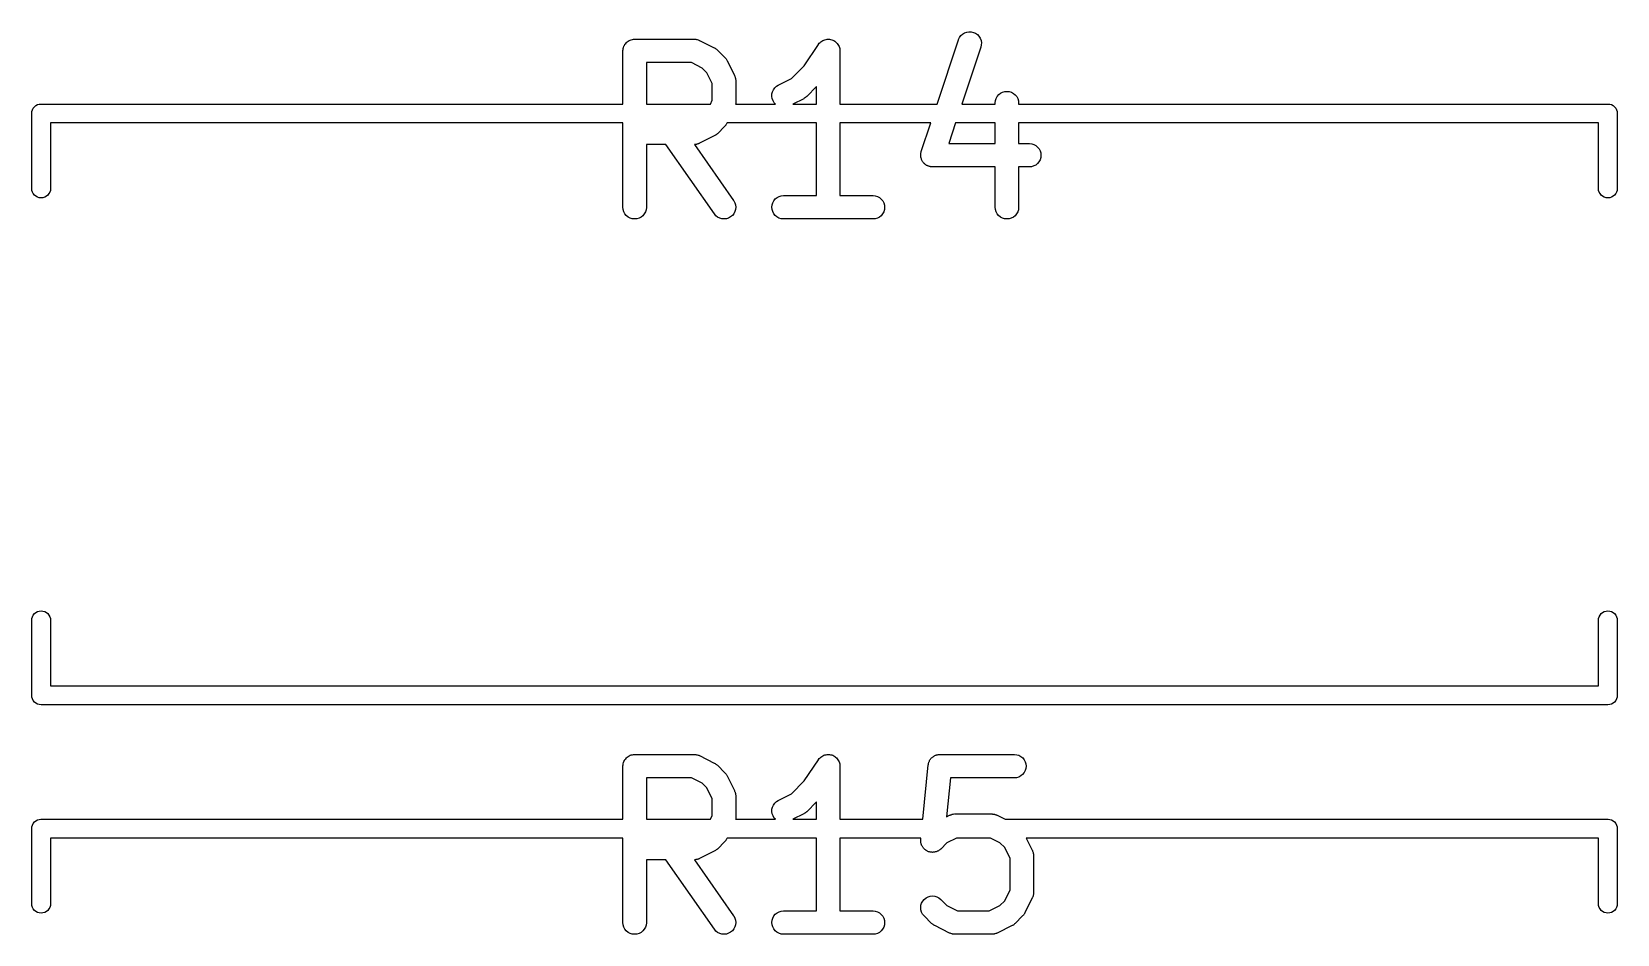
# Model space of a CAD drawing. Extents: x 61 to 193, y -174 to -70.
# Drawn here: x 77.48 to 87.62, y -132.93 to -127.16 of the extents above; entities that cross this region are included whole.
import ezdxf

# ---------------------------------------------------------------- set-up
doc = ezdxf.new("R2010")
doc.units = 0
doc.header["$MEASUREMENT"] = 0
doc.layers.add('BLACK', color=7, linetype='CONTINUOUS')

msp = doc.modelspace()

# ---------------------------------------------------------------- linework, layer by layer
at = {"layer": 'BLACK', "linetype": 'CONTINUOUS'}
for p, q in [((83.4457, -127.165), (83.4595, -127.16)), ((83.4595, -127.16), (83.4739, -127.158)), ((83.4739, -127.158), (83.4885, -127.158)), ((83.4885, -127.158), (83.5028, -127.162)), ((83.5028, -127.162), (83.5161, -127.168)), ((81.2624, -127.265), (81.2645, -127.258)), ((81.2645, -127.258), (81.2666, -127.251)), ((81.2666, -127.251), (81.2667, -127.251)), ((81.2667, -127.251), (81.2668, -127.251)), ((81.2668, -127.251), (81.2702, -127.245)), ((81.2702, -127.245), (81.2735, -127.238)), ((81.2735, -127.238), (81.2737, -127.238)), ((81.2737, -127.238), (81.2738, -127.238)), ((81.2738, -127.238), (81.2784, -127.233)), ((81.2784, -127.233), (81.2829, -127.227)), ((81.2829, -127.227), (81.2831, -127.227)), ((81.2831, -127.227), (81.2832, -127.227)), ((81.2832, -127.227), (81.2887, -127.222)), ((81.2887, -127.222), (81.2942, -127.218)), ((81.2942, -127.218), (81.2944, -127.218)), ((81.2944, -127.218), (81.2946, -127.218)), ((81.2946, -127.218), (81.3009, -127.214)), ((81.3009, -127.214), (81.3071, -127.211)), ((81.3071, -127.211), (81.3074, -127.211)), ((81.3074, -127.211), (81.3076, -127.211)), ((81.3076, -127.211), (81.3144, -127.209)), ((81.3144, -127.209), (81.3211, -127.207)), ((81.3211, -127.207), (81.3214, -127.207)), ((81.3214, -127.207), (81.3217, -127.207)), ((81.3217, -127.207), (81.3287, -127.206)), ((81.3287, -127.206), (81.3357, -127.205)), ((81.3357, -127.205), (81.7167, -127.205)), ((81.7167, -127.205), (81.7177, -127.205)), ((81.7177, -127.205), (81.7199, -127.206)), ((81.7199, -127.206), (81.7221, -127.206)), ((81.7221, -127.206), (81.7272, -127.206)), ((81.7272, -127.206), (81.7323, -127.207)), ((81.7323, -127.207), (81.7344, -127.208)), ((81.7344, -127.208), (81.7365, -127.208)), ((81.7365, -127.208), (81.7413, -127.21)), ((81.7413, -127.21), (81.7462, -127.211)), ((81.7462, -127.211), (81.7481, -127.213)), ((81.7481, -127.213), (81.7502, -127.213)), ((81.7502, -127.213), (81.8454, -127.261)), ((81.8454, -127.261), (81.8464, -127.261)), ((81.8464, -127.261), (81.8499, -127.264)), ((81.8499, -127.264), (81.8536, -127.266)), ((82.4203, -127.375), (82.5114, -127.239)), ((82.5114, -127.239), (82.5119, -127.238)), ((82.5119, -127.238), (82.5119, -127.238)), ((82.5119, -127.238), (82.5119, -127.238)), ((82.5119, -127.238), (82.512, -127.238)), ((82.512, -127.238), (82.5167, -127.232)), ((82.5167, -127.232), (82.5213, -127.227)), ((82.5213, -127.227), (82.5214, -127.227)), ((82.5214, -127.227), (82.5273, -127.222)), ((82.5214, -127.227), (82.5214, -127.227)), ((82.5273, -127.222), (82.5327, -127.218)), ((82.5327, -127.218), (82.5328, -127.218)), ((82.5328, -127.218), (82.5397, -127.214)), ((82.5328, -127.218), (82.5328, -127.218)), ((82.5397, -127.214), (82.5457, -127.211)), ((82.5457, -127.211), (82.5458, -127.211)), ((82.5458, -127.211), (82.5531, -127.209)), ((82.5458, -127.211), (82.5458, -127.211)), ((82.5531, -127.209), (82.5598, -127.207)), ((82.5598, -127.207), (82.5598, -127.207)), ((82.5598, -127.207), (82.5599, -127.207)), ((82.5599, -127.207), (82.5671, -127.206)), ((82.5671, -127.206), (82.5743, -127.205)), ((82.5743, -127.205), (82.5744, -127.205)), ((82.5744, -127.205), (82.5745, -127.205)), ((82.5745, -127.205), (82.5819, -127.206)), ((82.5819, -127.206), (82.5889, -127.207)), ((82.5889, -127.207), (82.5889, -127.207)), ((82.5889, -127.207), (82.589, -127.207)), ((82.589, -127.207), (82.5964, -127.209)), ((82.5964, -127.209), (82.6029, -127.211)), ((82.6029, -127.211), (82.6029, -127.211)), ((82.6029, -127.211), (82.603, -127.211)), ((82.603, -127.211), (82.6095, -127.215)), ((82.6095, -127.215), (82.6157, -127.218)), ((82.6157, -127.218), (82.6158, -127.218)), ((82.6158, -127.218), (82.6158, -127.218)), ((82.6158, -127.218), (82.6214, -127.223)), ((82.6214, -127.223), (82.627, -127.228)), ((82.627, -127.228), (82.6271, -127.228)), ((82.6271, -127.228), (82.6271, -127.228)), ((82.6271, -127.228), (82.632, -127.234)), ((82.632, -127.234), (82.6363, -127.239)), ((82.6363, -127.239), (82.6363, -127.239)), ((82.6363, -127.239), (82.6363, -127.239)), ((82.6363, -127.239), (82.64, -127.246)), ((82.64, -127.246), (82.6431, -127.252)), ((82.6431, -127.252), (82.6432, -127.252)), ((82.6432, -127.252), (82.6432, -127.252)), ((82.6432, -127.252), (82.6454, -127.259)), ((82.6454, -127.259), (82.6474, -127.266)), ((83.2704, -127.62), (83.4074, -127.209)), ((83.4074, -127.209), (83.4078, -127.208)), ((83.4078, -127.208), (83.4139, -127.195)), ((83.4139, -127.195), (83.4225, -127.183)), ((83.4225, -127.183), (83.4333, -127.173)), ((83.5497, -127.256), (83.4285, -127.62)), ((83.4333, -127.173), (83.4457, -127.165)), ((83.5161, -127.168), (83.528, -127.176)), ((83.528, -127.176), (83.538, -127.187)), ((83.538, -127.187), (83.5458, -127.199)), ((83.5458, -127.199), (83.551, -127.213)), ((83.553, -127.242), (83.5497, -127.256)), ((83.551, -127.213), (83.5534, -127.228)), ((83.5534, -127.228), (83.553, -127.242)), ((81.2607, -127.279), (81.2615, -127.272)), ((81.2607, -127.28), (81.2607, -127.279)), ((81.2607, -127.62), (81.2607, -127.28)), ((81.2607, -127.28), (81.2607, -127.28)), ((81.2607, -127.28), (81.2607, -127.28)), ((81.2607, -127.28), (81.2607, -127.28)), ((81.2615, -127.272), (81.2622, -127.265)), ((81.2622, -127.265), (81.2623, -127.265)), ((81.2623, -127.265), (81.2624, -127.265)), ((81.4107, -127.355), (81.4107, -127.62)), ((81.699, -127.355), (81.4107, -127.355)), ((81.7675, -127.39), (81.699, -127.355)), ((81.8536, -127.266), (81.856, -127.268)), ((81.856, -127.268), (81.8587, -127.269)), ((81.8587, -127.269), (81.8617, -127.272)), ((81.8617, -127.272), (81.8649, -127.275)), ((81.8649, -127.275), (81.9126, -127.323)), ((81.9126, -127.323), (81.9133, -127.323)), ((81.9133, -127.323), (81.9159, -127.327)), ((81.9159, -127.327), (81.9188, -127.33)), ((81.9188, -127.33), (81.9205, -127.332)), ((81.9205, -127.332), (81.9224, -127.335)), ((81.9224, -127.335), (81.9244, -127.339)), ((81.9244, -127.339), (81.9266, -127.342)), ((81.9266, -127.342), (81.9742, -127.437)), ((82.6474, -127.266), (82.6474, -127.266)), ((82.6474, -127.266), (82.6474, -127.266)), ((82.6474, -127.266), (82.6481, -127.273)), ((82.6481, -127.273), (82.6488, -127.28)), ((82.6488, -127.28), (82.6488, -127.62)), ((81.7979, -127.42), (81.7675, -127.39)), ((81.8321, -127.489), (81.7979, -127.42)), ((81.9742, -127.437), (81.9747, -127.438)), ((81.9747, -127.438), (81.9754, -127.44)), ((81.9754, -127.44), (81.9765, -127.442)), ((81.9765, -127.442), (81.978, -127.447)), ((81.978, -127.447), (81.9797, -127.452)), ((81.9797, -127.452), (81.9801, -127.454)), ((81.9801, -127.454), (81.9807, -127.456)), ((81.9807, -127.456), (81.9812, -127.461)), ((81.9812, -127.461), (81.982, -127.466)), ((81.982, -127.466), (81.9819, -127.469)), ((82.2546, -127.499), (82.3389, -127.457)), ((82.3389, -127.457), (82.4203, -127.375)), ((81.8321, -127.596), (81.8321, -127.489)), ((81.9819, -127.469), (81.9821, -127.471)), ((81.9821, -127.471), (81.9821, -127.614)), ((82.2133, -127.571), (82.2137, -127.556)), ((82.2137, -127.556), (82.217, -127.542)), ((82.217, -127.542), (82.223, -127.529)), ((82.223, -127.529), (82.2315, -127.517)), ((82.2315, -127.517), (82.2422, -127.507)), ((82.2422, -127.507), (82.2546, -127.499)), ((82.4988, -127.509), (82.4364, -127.572)), ((82.4988, -127.62), (82.4988, -127.509)), ((83.6548, -127.571), (83.6642, -127.56)), ((83.6642, -127.56), (83.6756, -127.551)), ((83.6756, -127.551), (83.6886, -127.544)), ((83.6886, -127.544), (83.7026, -127.54)), ((83.7026, -127.54), (83.7172, -127.539)), ((83.7172, -127.539), (83.7317, -127.54)), ((83.7317, -127.54), (83.7457, -127.545)), ((83.7457, -127.545), (83.7586, -127.552)), ((83.7586, -127.552), (83.7699, -127.561)), ((83.7699, -127.561), (83.7791, -127.572)), ((77.4797, -127.68), (77.4809, -127.668)), ((77.4809, -127.668), (77.4843, -127.657)), ((77.4843, -127.657), (77.4899, -127.647)), ((77.4899, -127.647), (77.4974, -127.637)), ((77.4974, -127.637), (77.5065, -127.63)), ((77.5065, -127.63), (77.5169, -127.624)), ((77.5169, -127.624), (77.5282, -127.621)), ((77.5282, -127.621), (77.5371, -127.62)), ((77.5371, -127.62), (77.54, -127.62)), ((77.54, -127.62), (77.5429, -127.62)), ((77.5429, -127.62), (81.2607, -127.62)), ((81.4107, -127.62), (81.8201, -127.62)), ((81.8201, -127.62), (81.8321, -127.596)), ((81.9819, -127.619), (81.9818, -127.62)), ((81.9818, -127.62), (82.2363, -127.62)), ((81.9821, -127.615), (81.9819, -127.617)), ((81.9819, -127.617), (81.9819, -127.619)), ((81.9821, -127.614), (81.9821, -127.615)), ((82.2156, -127.585), (82.2133, -127.571)), ((82.2208, -127.599), (82.2156, -127.585)), ((82.2285, -127.612), (82.2208, -127.599)), ((82.2363, -127.62), (82.2285, -127.612)), ((82.4169, -127.586), (82.348, -127.62)), ((82.348, -127.62), (82.4988, -127.62)), ((82.4204, -127.583), (82.4169, -127.586)), ((82.4242, -127.581), (82.4204, -127.583)), ((82.4266, -127.579), (82.4242, -127.581)), ((82.4293, -127.578), (82.4266, -127.579)), ((82.4323, -127.575), (82.4293, -127.578)), ((82.4356, -127.572), (82.4323, -127.575)), ((82.4364, -127.572), (82.4356, -127.572)), ((82.6488, -127.62), (83.2704, -127.62)), ((83.4285, -127.62), (83.6417, -127.62)), ((83.6417, -127.613), (83.6433, -127.598)), ((83.6417, -127.614), (83.6417, -127.613)), ((83.6417, -127.62), (83.6417, -127.614)), ((83.6433, -127.598), (83.6477, -127.584)), ((83.6477, -127.584), (83.6548, -127.571)), ((83.7791, -127.572), (83.786, -127.585)), ((83.786, -127.585), (83.7902, -127.599)), ((83.7902, -127.599), (83.7917, -127.614)), ((83.7917, -127.614), (83.7917, -127.62)), ((83.7917, -127.62), (87.5571, -127.62)), ((87.5571, -127.62), (87.56, -127.62)), ((87.56, -127.62), (87.5629, -127.62)), ((87.5629, -127.62), (87.5718, -127.621)), ((87.5718, -127.621), (87.5831, -127.624)), ((87.5831, -127.624), (87.5935, -127.63)), ((87.5935, -127.63), (87.6026, -127.637)), ((87.6026, -127.637), (87.6101, -127.647)), ((87.6101, -127.647), (87.6157, -127.657)), ((87.6157, -127.657), (87.6191, -127.668)), ((87.6191, -127.668), (87.6203, -127.68)), ((77.48, -127.683), (77.4797, -127.68)), ((77.48, -128.163), (77.48, -127.683)), ((81.2607, -127.74), (77.6, -127.74)), ((77.6, -127.74), (77.6, -128.163)), ((81.2607, -128.28), (81.2607, -127.74)), ((81.9126, -127.762), (81.8649, -127.81)), ((81.9152, -127.759), (81.9126, -127.762)), ((81.9182, -127.756), (81.9152, -127.759)), ((81.9199, -127.753), (81.9182, -127.756)), ((81.9218, -127.751), (81.9199, -127.753)), ((81.9238, -127.747), (81.9218, -127.751)), ((81.9261, -127.743), (81.9238, -127.747)), ((81.9266, -127.742), (81.9261, -127.743)), ((81.9279, -127.74), (81.9266, -127.742)), ((82.4988, -127.74), (81.9279, -127.74)), ((82.4988, -128.205), (82.4988, -127.74)), ((83.2304, -127.74), (82.6488, -127.74)), ((82.6488, -127.74), (82.6488, -128.205)), ((83.1693, -127.923), (83.2304, -127.74)), ((83.3885, -127.74), (83.3445, -127.872)), ((83.6417, -127.74), (83.3885, -127.74)), ((83.6417, -127.872), (83.6417, -127.74)), ((87.5, -127.74), (83.7917, -127.74)), ((83.7917, -127.74), (83.7917, -127.872)), ((87.5, -128.163), (87.5, -127.74)), ((87.6203, -127.68), (87.62, -127.683)), ((87.62, -127.683), (87.62, -128.163)), ((81.7472, -127.872), (81.7452, -127.874)), ((81.7493, -127.872), (81.7472, -127.872)), ((81.7502, -127.871), (81.7493, -127.872)), ((81.8454, -127.824), (81.7502, -127.871)), ((81.849, -127.821), (81.8454, -127.824)), ((81.8528, -127.819), (81.849, -127.821)), ((81.8552, -127.818), (81.8528, -127.819)), ((81.8578, -127.816), (81.8552, -127.818)), ((81.8609, -127.813), (81.8578, -127.816)), ((81.8642, -127.81), (81.8609, -127.813)), ((81.8649, -127.81), (81.8642, -127.81)), ((83.3445, -127.872), (83.6417, -127.872)), ((83.7917, -127.872), (83.8595, -127.872)), ((83.8595, -127.872), (83.8606, -127.872)), ((83.8606, -127.872), (83.8751, -127.874)), ((81.5348, -127.879), (81.4107, -127.879)), ((81.4107, -127.879), (81.4107, -128.28)), ((81.8457, -128.323), (81.5348, -127.879)), ((81.7189, -127.879), (81.7178, -127.879)), ((81.7178, -127.879), (81.9686, -128.237)), ((81.7211, -127.879), (81.7189, -127.879)), ((81.7261, -127.878), (81.7211, -127.879)), ((81.7312, -127.878), (81.7261, -127.878)), ((81.7334, -127.877), (81.7312, -127.878)), ((81.7355, -127.877), (81.7334, -127.877)), ((81.7403, -127.875), (81.7355, -127.877)), ((81.7452, -127.874), (81.7403, -127.875)), ((83.1655, -127.947), (83.1659, -127.942)), ((83.1657, -127.949), (83.1655, -127.947)), ((83.1657, -127.952), (83.1657, -127.949)), ((83.1664, -127.957), (83.1657, -127.952)), ((83.1659, -127.942), (83.1661, -127.938)), ((83.1661, -127.938), (83.1667, -127.935)), ((83.1668, -127.961), (83.1664, -127.957)), ((83.1667, -127.935), (83.167, -127.932)), ((83.1676, -127.964), (83.1668, -127.961)), ((83.167, -127.932), (83.1683, -127.928)), ((83.1681, -127.967), (83.1676, -127.964)), ((83.1697, -127.971), (83.1681, -127.967)), ((83.1683, -127.928), (83.1693, -127.923)), ((83.1709, -127.975), (83.1697, -127.971)), ((83.8751, -127.874), (83.8891, -127.878)), ((83.8891, -127.878), (83.9019, -127.885)), ((83.9019, -127.885), (83.9131, -127.895)), ((83.9131, -127.895), (83.9223, -127.906)), ((83.9223, -127.906), (83.9291, -127.919)), ((83.933, -127.962), (83.9287, -127.976)), ((83.9291, -127.919), (83.9332, -127.933)), ((83.9345, -127.948), (83.933, -127.962)), ((83.9332, -127.933), (83.9345, -127.948)), ((83.1723, -127.978), (83.1709, -127.975)), ((83.1733, -127.98), (83.1723, -127.978)), ((83.1756, -127.984), (83.1733, -127.98)), ((83.1777, -127.988), (83.1756, -127.984)), ((83.1795, -127.99), (83.1777, -127.988)), ((83.181, -127.993), (83.1795, -127.99)), ((83.1841, -127.996), (83.181, -127.993)), ((83.1869, -128), (83.1841, -127.996)), ((83.1891, -128.001), (83.1869, -128)), ((83.191, -128.003), (83.1891, -128.001)), ((83.1947, -128.006), (83.191, -128.003)), ((83.1981, -128.009), (83.1947, -128.006)), ((83.2006, -128.01), (83.1981, -128.009)), ((83.2029, -128.012), (83.2006, -128.01)), ((83.207, -128.014), (83.2029, -128.012)), ((83.2109, -128.016), (83.207, -128.014)), ((83.2137, -128.017), (83.2109, -128.016)), ((83.2163, -128.018), (83.2137, -128.017)), ((83.2206, -128.019), (83.2163, -128.018)), ((83.2249, -128.02), (83.2206, -128.019)), ((83.2277, -128.021), (83.2249, -128.02)), ((83.2305, -128.021), (83.2277, -128.021)), ((83.235, -128.022), (83.2305, -128.021)), ((83.2394, -128.022), (83.235, -128.022)), ((83.2405, -128.022), (83.2394, -128.022)), ((83.6417, -128.022), (83.2405, -128.022)), ((83.6417, -128.28), (83.6417, -128.022)), ((83.8595, -128.022), (83.7917, -128.022)), ((83.7917, -128.022), (83.7917, -128.28)), ((83.8741, -128.021), (83.8595, -128.022)), ((83.8881, -128.016), (83.8741, -128.021)), ((83.901, -128.01), (83.8881, -128.016)), ((83.9124, -128), (83.901, -128.01)), ((83.9217, -127.989), (83.9124, -128)), ((83.9287, -127.976), (83.9217, -127.989)), ((77.4809, -128.172), (77.48, -128.163)), ((77.4843, -128.183), (77.4809, -128.172)), ((77.5991, -128.172), (77.5957, -128.183)), ((77.6, -128.163), (77.5991, -128.172)), ((87.5009, -128.172), (87.5, -128.163)), ((87.5043, -128.183), (87.5009, -128.172)), ((87.6191, -128.172), (87.6157, -128.183)), ((87.62, -128.163), (87.6191, -128.172)), ((77.4899, -128.193), (77.4843, -128.183)), ((77.4974, -128.203), (77.4899, -128.193)), ((77.5065, -128.21), (77.4974, -128.203)), ((77.5169, -128.216), (77.5065, -128.21)), ((77.5282, -128.219), (77.5169, -128.216)), ((77.54, -128.22), (77.5282, -128.219)), ((77.5518, -128.219), (77.54, -128.22)), ((77.5631, -128.216), (77.5518, -128.219)), ((77.5735, -128.21), (77.5631, -128.216)), ((77.5826, -128.203), (77.5735, -128.21)), ((77.5901, -128.193), (77.5826, -128.203)), ((77.5957, -128.183), (77.5901, -128.193)), ((81.9686, -128.237), (81.9692, -128.238)), ((81.9692, -128.238), (81.9762, -128.251)), ((81.9762, -128.251), (81.9806, -128.265)), ((81.9806, -128.265), (81.9821, -128.28)), ((82.2131, -128.28), (82.2146, -128.265)), ((82.2146, -128.265), (82.219, -128.251)), ((82.219, -128.251), (82.2259, -128.238)), ((82.2259, -128.238), (82.2352, -128.227)), ((82.2352, -128.227), (82.2466, -128.218)), ((82.2466, -128.218), (82.2595, -128.211)), ((82.2595, -128.211), (82.2735, -128.207)), ((82.2735, -128.207), (82.2881, -128.205)), ((82.2881, -128.205), (82.4988, -128.205)), ((82.6488, -128.205), (82.8595, -128.205)), ((82.8595, -128.205), (82.8606, -128.205)), ((82.8606, -128.205), (82.8751, -128.207)), ((82.8751, -128.207), (82.8891, -128.211)), ((82.8891, -128.211), (82.9019, -128.218)), ((82.9019, -128.218), (82.9131, -128.228)), ((82.9131, -128.228), (82.9223, -128.239)), ((82.9223, -128.239), (82.9291, -128.252)), ((82.9291, -128.252), (82.9332, -128.266)), ((82.9332, -128.266), (82.9345, -128.281)), ((87.5099, -128.193), (87.5043, -128.183)), ((87.5174, -128.203), (87.5099, -128.193)), ((87.5265, -128.21), (87.5174, -128.203)), ((87.5369, -128.216), (87.5265, -128.21)), ((87.5482, -128.219), (87.5369, -128.216)), ((87.56, -128.22), (87.5482, -128.219)), ((87.5718, -128.219), (87.56, -128.22)), ((87.5831, -128.216), (87.5718, -128.219)), ((87.5935, -128.21), (87.5831, -128.216)), ((87.6026, -128.203), (87.5935, -128.21)), ((87.6101, -128.193), (87.6026, -128.203)), ((87.6157, -128.183), (87.6101, -128.193)), ((81.2621, -128.295), (81.2607, -128.28)), ((81.2664, -128.309), (81.2621, -128.295)), ((81.2732, -128.322), (81.2664, -128.309)), ((81.2825, -128.333), (81.2732, -128.322)), ((81.2938, -128.343), (81.2825, -128.333)), ((81.3066, -128.35), (81.2938, -128.343)), ((81.3206, -128.354), (81.3066, -128.35)), ((81.3352, -128.355), (81.3206, -128.354)), ((81.3498, -128.354), (81.3352, -128.355)), ((81.3638, -128.35), (81.3498, -128.354)), ((81.3768, -128.343), (81.3638, -128.35)), ((81.3882, -128.334), (81.3768, -128.343)), ((81.3976, -128.323), (81.3882, -128.334)), ((81.4046, -128.31), (81.3976, -128.323)), ((81.4091, -128.296), (81.4046, -128.31)), ((81.4107, -128.281), (81.4091, -128.296)), ((81.4107, -128.28), (81.4107, -128.281)), ((81.8552, -128.335), (81.8457, -128.323)), ((81.8667, -128.344), (81.8552, -128.335)), ((81.8798, -128.35), (81.8667, -128.344)), ((81.8939, -128.354), (81.8798, -128.35)), ((81.9084, -128.355), (81.8939, -128.354)), ((81.923, -128.354), (81.9084, -128.355)), ((81.9369, -128.349), (81.923, -128.354)), ((81.9497, -128.342), (81.9369, -128.349)), ((81.9609, -128.333), (81.9497, -128.342)), ((81.97, -128.321), (81.9609, -128.333)), ((81.9768, -128.308), (81.97, -128.321)), ((81.9809, -128.294), (81.9768, -128.308)), ((81.9821, -128.28), (81.9809, -128.294)), ((82.2144, -128.294), (82.2131, -128.28)), ((82.2186, -128.308), (82.2144, -128.294)), ((82.2253, -128.321), (82.2186, -128.308)), ((82.2345, -128.333), (82.2253, -128.321)), ((82.2457, -128.342), (82.2345, -128.333)), ((82.2585, -128.349), (82.2457, -128.342)), ((82.2725, -128.354), (82.2585, -128.349)), ((82.287, -128.355), (82.2725, -128.354)), ((82.2881, -128.355), (82.287, -128.355)), ((82.8595, -128.355), (82.2881, -128.355)), ((82.8741, -128.354), (82.8595, -128.355)), ((82.8881, -128.35), (82.8741, -128.354)), ((82.901, -128.343), (82.8881, -128.35)), ((82.9124, -128.334), (82.901, -128.343)), ((82.9217, -128.322), (82.9124, -128.334)), ((82.9287, -128.309), (82.9217, -128.322)), ((82.933, -128.295), (82.9287, -128.309)), ((82.9345, -128.281), (82.933, -128.295)), ((83.6431, -128.295), (83.6417, -128.28)), ((83.6473, -128.309), (83.6431, -128.295)), ((83.6542, -128.322), (83.6473, -128.309)), ((83.6634, -128.333), (83.6542, -128.322)), ((83.6747, -128.343), (83.6634, -128.333)), ((83.6876, -128.35), (83.6747, -128.343)), ((83.7016, -128.354), (83.6876, -128.35)), ((83.7161, -128.355), (83.7016, -128.354)), ((83.7307, -128.354), (83.7161, -128.355)), ((83.7448, -128.35), (83.7307, -128.354)), ((83.7577, -128.343), (83.7448, -128.35)), ((83.7691, -128.334), (83.7577, -128.343)), ((83.7785, -128.323), (83.7691, -128.334)), ((83.7856, -128.31), (83.7785, -128.323)), ((83.79, -128.296), (83.7856, -128.31)), ((83.7917, -128.281), (83.79, -128.296)), ((83.7917, -128.28), (83.7917, -128.281)), ((77.48, -130.917), (77.4809, -130.908)), ((77.4809, -130.908), (77.4843, -130.897)), ((77.4843, -130.897), (77.4899, -130.887)), ((77.4899, -130.887), (77.4974, -130.877)), ((77.4974, -130.877), (77.5065, -130.87)), ((77.5065, -130.87), (77.5169, -130.864)), ((77.5169, -130.864), (77.5282, -130.861)), ((77.5282, -130.861), (77.54, -130.86)), ((77.54, -130.86), (77.5518, -130.861)), ((77.5518, -130.861), (77.5631, -130.864)), ((77.5631, -130.864), (77.5735, -130.87)), ((77.5735, -130.87), (77.5826, -130.877)), ((77.5826, -130.877), (77.5901, -130.887)), ((77.5901, -130.887), (77.5957, -130.897)), ((77.5957, -130.897), (77.5991, -130.908)), ((77.5991, -130.908), (77.6, -130.917)), ((87.5, -130.917), (87.5009, -130.908)), ((87.5009, -130.908), (87.5043, -130.897)), ((87.5043, -130.897), (87.5099, -130.887)), ((87.5099, -130.887), (87.5174, -130.877)), ((87.5174, -130.877), (87.5265, -130.87)), ((87.5265, -130.87), (87.5369, -130.864)), ((87.5369, -130.864), (87.5482, -130.861)), ((87.5482, -130.861), (87.56, -130.86)), ((87.56, -130.86), (87.5718, -130.861)), ((87.5718, -130.861), (87.5831, -130.864)), ((87.5831, -130.864), (87.5935, -130.87)), ((87.5935, -130.87), (87.6026, -130.877)), ((87.6026, -130.877), (87.6101, -130.887)), ((87.6101, -130.887), (87.6157, -130.897)), ((87.6157, -130.897), (87.6191, -130.908)), ((87.6191, -130.908), (87.62, -130.917)), ((77.48, -131.397), (77.48, -130.917)), ((77.6, -130.917), (77.6, -131.34)), ((87.5, -131.34), (87.5, -130.917)), ((87.62, -130.917), (87.62, -131.397)), ((77.4797, -131.4), (77.48, -131.397)), ((77.4809, -131.412), (77.4797, -131.4)), ((77.4843, -131.423), (77.4809, -131.412)), ((77.6, -131.34), (87.5, -131.34)), ((87.6191, -131.412), (87.6157, -131.423)), ((87.62, -131.403), (87.6191, -131.412)), ((87.62, -131.397), (87.6203, -131.4)), ((87.6203, -131.4), (87.62, -131.403)), ((87.62, -131.403), (87.62, -131.403)), ((77.4899, -131.433), (77.4843, -131.423)), ((77.4974, -131.443), (77.4899, -131.433)), ((77.5065, -131.45), (77.4974, -131.443)), ((77.5169, -131.456), (77.5065, -131.45)), ((77.5282, -131.459), (77.5169, -131.456)), ((77.54, -131.46), (77.5282, -131.459)), ((77.5429, -131.46), (77.54, -131.46)), ((87.5571, -131.46), (77.5429, -131.46)), ((87.56, -131.46), (87.5571, -131.46)), ((87.5718, -131.459), (87.56, -131.46)), ((87.5831, -131.456), (87.5718, -131.459)), ((87.5935, -131.45), (87.5831, -131.456)), ((87.6026, -131.443), (87.5935, -131.45)), ((87.6101, -131.433), (87.6026, -131.443)), ((87.6157, -131.423), (87.6101, -131.433)), ((81.2645, -131.83), (81.2666, -131.823)), ((81.2666, -131.823), (81.2667, -131.823)), ((81.2667, -131.823), (81.2668, -131.823)), ((81.2668, -131.823), (81.2702, -131.817)), ((81.2702, -131.817), (81.2735, -131.81)), ((81.2735, -131.81), (81.2737, -131.81)), ((81.2737, -131.81), (81.2738, -131.81)), ((81.2738, -131.81), (81.2784, -131.805)), ((81.2784, -131.805), (81.2829, -131.799)), ((81.2829, -131.799), (81.2831, -131.799)), ((81.2831, -131.799), (81.2832, -131.799)), ((81.2832, -131.799), (81.2887, -131.794)), ((81.2887, -131.794), (81.2942, -131.79)), ((81.2942, -131.79), (81.2944, -131.79)), ((81.2944, -131.79), (81.2946, -131.79)), ((81.2946, -131.79), (81.3009, -131.786)), ((81.3009, -131.786), (81.3071, -131.783)), ((81.3071, -131.783), (81.3074, -131.783)), ((81.3074, -131.783), (81.3076, -131.783)), ((81.3076, -131.783), (81.3144, -131.781)), ((81.3144, -131.781), (81.3211, -131.779)), ((81.3211, -131.779), (81.3214, -131.779)), ((81.3214, -131.779), (81.3217, -131.779)), ((81.3217, -131.779), (81.3287, -131.778)), ((81.3287, -131.778), (81.3357, -131.777)), ((81.3357, -131.777), (81.7167, -131.777)), ((81.7167, -131.777), (81.7177, -131.777)), ((81.7177, -131.777), (81.7199, -131.778)), ((81.7199, -131.778), (81.7221, -131.778)), ((81.7221, -131.778), (81.7272, -131.778)), ((81.7272, -131.778), (81.7323, -131.779)), ((81.7323, -131.779), (81.7344, -131.78)), ((81.7344, -131.78), (81.7365, -131.78)), ((81.7365, -131.78), (81.7413, -131.782)), ((81.7413, -131.782), (81.7462, -131.783)), ((81.7462, -131.783), (81.7481, -131.785)), ((81.7481, -131.785), (81.7502, -131.785)), ((81.7502, -131.785), (81.8454, -131.833)), ((82.4203, -131.947), (82.5114, -131.811)), ((82.5114, -131.811), (82.5119, -131.81)), ((82.5119, -131.81), (82.5119, -131.81)), ((82.5119, -131.81), (82.5119, -131.81)), ((82.5119, -131.81), (82.512, -131.81)), ((82.512, -131.81), (82.5169, -131.804)), ((82.5169, -131.804), (82.5213, -131.799)), ((82.5213, -131.799), (82.5214, -131.799)), ((82.5214, -131.799), (82.5273, -131.794)), ((82.5214, -131.799), (82.5214, -131.799)), ((82.5273, -131.794), (82.5327, -131.79)), ((82.5327, -131.79), (82.5328, -131.79)), ((82.5328, -131.79), (82.5397, -131.786)), ((82.5328, -131.79), (82.5328, -131.79)), ((82.5397, -131.786), (82.5457, -131.783)), ((82.5457, -131.783), (82.5458, -131.783)), ((82.5458, -131.783), (82.5531, -131.781)), ((82.5458, -131.783), (82.5458, -131.783)), ((82.5531, -131.781), (82.5598, -131.779)), ((82.5598, -131.779), (82.5598, -131.779)), ((82.5598, -131.779), (82.5599, -131.779)), ((82.5599, -131.779), (82.5671, -131.778)), ((82.5671, -131.778), (82.5743, -131.777)), ((82.5743, -131.777), (82.5744, -131.777)), ((82.5744, -131.777), (82.5745, -131.777)), ((82.5745, -131.777), (82.5819, -131.778)), ((82.5819, -131.778), (82.5889, -131.779)), ((82.5889, -131.779), (82.5889, -131.779)), ((82.5889, -131.779), (82.589, -131.779)), ((82.589, -131.779), (82.5964, -131.781)), ((82.5964, -131.781), (82.6029, -131.783)), ((82.6029, -131.783), (82.6029, -131.783)), ((82.6029, -131.783), (82.603, -131.783)), ((82.603, -131.783), (82.6095, -131.787)), ((82.6095, -131.787), (82.6157, -131.79)), ((82.6157, -131.79), (82.6158, -131.79)), ((82.6158, -131.79), (82.6158, -131.79)), ((82.6158, -131.79), (82.6214, -131.795)), ((82.6214, -131.795), (82.627, -131.8)), ((82.627, -131.8), (82.6271, -131.8)), ((82.6271, -131.8), (82.6271, -131.8)), ((82.6271, -131.8), (82.632, -131.806)), ((82.632, -131.806), (82.6363, -131.811)), ((82.6363, -131.811), (82.6363, -131.811)), ((82.6363, -131.811), (82.6363, -131.811)), ((82.6363, -131.811), (82.64, -131.818)), ((82.64, -131.818), (82.6431, -131.824)), ((82.6431, -131.824), (82.6432, -131.824)), ((82.6432, -131.824), (82.6432, -131.824)), ((82.6432, -131.824), (82.6454, -131.831)), ((83.2167, -131.83), (83.218, -131.827)), ((83.218, -131.827), (83.219, -131.823)), ((83.219, -131.823), (83.2209, -131.82)), ((83.2209, -131.82), (83.2224, -131.816)), ((83.2224, -131.816), (83.2243, -131.813)), ((83.2243, -131.813), (83.2259, -131.81)), ((83.2259, -131.81), (83.2285, -131.807)), ((83.2285, -131.807), (83.2307, -131.804)), ((83.2307, -131.804), (83.2331, -131.802)), ((83.2331, -131.802), (83.2352, -131.799)), ((83.2352, -131.799), (83.2383, -131.797)), ((83.2383, -131.797), (83.2412, -131.794)), ((83.2412, -131.794), (83.244, -131.792)), ((83.244, -131.792), (83.2466, -131.79)), ((83.2466, -131.79), (83.2501, -131.788)), ((83.2501, -131.788), (83.2535, -131.786)), ((83.2535, -131.786), (83.2566, -131.785)), ((83.2566, -131.785), (83.2595, -131.783)), ((83.2595, -131.783), (83.2634, -131.782)), ((83.2634, -131.782), (83.2671, -131.78)), ((83.2671, -131.78), (83.2703, -131.78)), ((83.2703, -131.78), (83.2735, -131.779)), ((83.2735, -131.779), (83.2775, -131.778)), ((83.2775, -131.778), (83.2814, -131.778)), ((83.2814, -131.778), (83.2848, -131.778)), ((83.2848, -131.778), (83.2881, -131.777)), ((83.2881, -131.777), (83.7643, -131.777)), ((83.7643, -131.777), (83.7653, -131.777)), ((83.7653, -131.777), (83.7799, -131.779)), ((83.7799, -131.779), (83.7938, -131.783)), ((83.7938, -131.783), (83.8067, -131.79)), ((83.8067, -131.79), (83.8179, -131.8)), ((83.8179, -131.8), (83.827, -131.811)), ((83.827, -131.811), (83.8338, -131.824)), ((83.8338, -131.824), (83.838, -131.838)), ((81.2607, -131.851), (81.2615, -131.844)), ((81.2607, -131.852), (81.2607, -131.851)), ((81.2607, -132.192), (81.2607, -131.852)), ((81.2607, -131.852), (81.2607, -131.852)), ((81.2607, -131.852), (81.2607, -131.852)), ((81.2607, -131.852), (81.2607, -131.852)), ((81.2615, -131.844), (81.2622, -131.837)), ((81.2622, -131.837), (81.2623, -131.837)), ((81.2623, -131.837), (81.2624, -131.837)), ((81.2624, -131.837), (81.2645, -131.83)), ((81.4107, -131.927), (81.4107, -132.192)), ((81.699, -131.927), (81.4107, -131.927)), ((81.7675, -131.962), (81.699, -131.927)), ((81.8454, -131.833), (81.8464, -131.833)), ((81.8464, -131.833), (81.8499, -131.836)), ((81.8499, -131.836), (81.8536, -131.838)), ((81.8536, -131.838), (81.856, -131.84)), ((81.856, -131.84), (81.8587, -131.841)), ((81.8587, -131.841), (81.8617, -131.844)), ((81.8617, -131.844), (81.8649, -131.847)), ((81.8649, -131.847), (81.9126, -131.895)), ((81.9126, -131.895), (81.9133, -131.895)), ((81.9133, -131.895), (81.9159, -131.899)), ((81.9159, -131.899), (81.9188, -131.902)), ((81.9188, -131.902), (81.9205, -131.904)), ((81.9205, -131.904), (81.9224, -131.907)), ((81.9224, -131.907), (81.9244, -131.911)), ((81.9244, -131.911), (81.9266, -131.914)), ((81.9266, -131.914), (81.9742, -132.009)), ((82.6454, -131.831), (82.6474, -131.838)), ((82.6474, -131.838), (82.6474, -131.838)), ((82.6474, -131.838), (82.6474, -131.838)), ((82.6474, -131.838), (82.6481, -131.845)), ((82.6481, -131.845), (82.6488, -131.852)), ((82.6488, -131.852), (82.6488, -132.192)), ((83.1788, -132.192), (83.2135, -131.845)), ((83.2135, -131.845), (83.2136, -131.844)), ((83.2136, -131.844), (83.2143, -131.841)), ((83.2143, -131.841), (83.2146, -131.837)), ((83.2146, -131.837), (83.2158, -131.833)), ((83.2158, -131.833), (83.2167, -131.83)), ((83.356, -131.927), (83.3311, -132.176)), ((83.7643, -131.927), (83.356, -131.927)), ((83.7789, -131.926), (83.7643, -131.927)), ((83.7929, -131.922), (83.7789, -131.926)), ((83.8058, -131.915), (83.7929, -131.922)), ((83.8171, -131.906), (83.8058, -131.915)), ((83.8265, -131.894), (83.8171, -131.906)), ((83.8334, -131.881), (83.8265, -131.894)), ((83.8378, -131.867), (83.8334, -131.881)), ((83.8393, -131.853), (83.8378, -131.867)), ((83.838, -131.838), (83.8393, -131.853)), ((81.7979, -131.992), (81.7675, -131.962)), ((81.8321, -132.061), (81.7979, -131.992)), ((81.9742, -132.009), (81.9747, -132.01)), ((81.9747, -132.01), (81.9754, -132.012)), ((81.9754, -132.012), (81.9765, -132.014)), ((81.9765, -132.014), (81.978, -132.019)), ((81.978, -132.019), (81.9797, -132.024)), ((81.9797, -132.024), (81.9801, -132.026)), ((81.9801, -132.026), (81.9807, -132.028)), ((81.9807, -132.028), (81.9812, -132.033)), ((82.2546, -132.071), (82.3389, -132.029)), ((82.3389, -132.029), (82.4203, -131.947)), ((81.8321, -132.168), (81.8321, -132.061)), ((81.9812, -132.033), (81.982, -132.038)), ((81.982, -132.038), (81.9819, -132.041)), ((81.9819, -132.041), (81.9821, -132.043)), ((81.9821, -132.043), (81.9821, -132.186)), ((82.2133, -132.143), (82.2137, -132.128)), ((82.2137, -132.128), (82.217, -132.114)), ((82.217, -132.114), (82.223, -132.101)), ((82.223, -132.101), (82.2315, -132.089)), ((82.2315, -132.089), (82.2422, -132.079)), ((82.2422, -132.079), (82.2546, -132.071)), ((82.4988, -132.081), (82.4364, -132.144)), ((82.4988, -132.192), (82.4988, -132.081)), ((77.4809, -132.24), (77.4843, -132.229)), ((77.4843, -132.229), (77.4899, -132.219)), ((77.4899, -132.219), (77.4974, -132.209)), ((77.4974, -132.209), (77.5065, -132.202)), ((77.5065, -132.202), (77.5169, -132.196)), ((77.5169, -132.196), (77.5282, -132.193)), ((77.5282, -132.193), (77.5371, -132.192)), ((77.5371, -132.192), (77.54, -132.192)), ((77.54, -132.192), (77.5429, -132.192)), ((77.5429, -132.192), (81.2607, -132.192)), ((81.4107, -132.192), (81.8201, -132.192)), ((81.8201, -132.192), (81.8321, -132.168)), ((81.9819, -132.191), (81.9818, -132.192)), ((81.9818, -132.192), (82.2363, -132.192)), ((81.9821, -132.187), (81.9819, -132.189)), ((81.9819, -132.189), (81.9819, -132.191)), ((81.9821, -132.186), (81.9821, -132.187)), ((82.2156, -132.157), (82.2133, -132.143)), ((82.2208, -132.171), (82.2156, -132.157)), ((82.2285, -132.184), (82.2208, -132.171)), ((82.2363, -132.192), (82.2285, -132.184)), ((82.4169, -132.158), (82.348, -132.192)), ((82.348, -132.192), (82.4988, -132.192)), ((82.4204, -132.155), (82.4169, -132.158)), ((82.4242, -132.153), (82.4204, -132.155)), ((82.4266, -132.151), (82.4242, -132.153)), ((82.4293, -132.15), (82.4266, -132.151)), ((82.4323, -132.147), (82.4293, -132.15)), ((82.4356, -132.144), (82.4323, -132.147)), ((82.4364, -132.144), (82.4356, -132.144)), ((82.6488, -132.192), (83.1788, -132.192)), ((83.3311, -132.176), (83.3498, -132.166)), ((83.3498, -132.166), (83.3507, -132.166)), ((83.3507, -132.166), (83.3528, -132.165)), ((83.3528, -132.165), (83.3548, -132.164)), ((83.3548, -132.164), (83.3597, -132.163)), ((83.3597, -132.163), (83.3645, -132.161)), ((83.3645, -132.161), (83.3666, -132.16)), ((83.3666, -132.16), (83.3688, -132.16)), ((83.3688, -132.16), (83.3739, -132.159)), ((83.3739, -132.159), (83.3789, -132.158)), ((83.3789, -132.158), (83.3811, -132.159)), ((83.3811, -132.159), (83.3833, -132.158)), ((83.3833, -132.158), (83.6214, -132.158)), ((83.6214, -132.158), (83.6225, -132.158)), ((83.6225, -132.158), (83.6247, -132.159)), ((83.6247, -132.159), (83.6269, -132.159)), ((83.6269, -132.159), (83.6319, -132.159)), ((83.6319, -132.159), (83.637, -132.16)), ((83.637, -132.16), (83.6391, -132.161)), ((83.6391, -132.161), (83.6413, -132.161)), ((83.6413, -132.161), (83.6461, -132.163)), ((83.6461, -132.163), (83.651, -132.164)), ((83.651, -132.164), (83.6529, -132.165)), ((83.6529, -132.165), (83.655, -132.166)), ((83.655, -132.166), (83.7065, -132.192)), ((83.7065, -132.192), (87.5571, -132.192)), ((87.5571, -132.192), (87.56, -132.192)), ((87.56, -132.192), (87.5629, -132.192)), ((87.5629, -132.192), (87.5718, -132.193)), ((87.5718, -132.193), (87.5831, -132.196)), ((87.5831, -132.196), (87.5935, -132.202)), ((87.5935, -132.202), (87.6026, -132.209)), ((87.6026, -132.209), (87.6101, -132.219)), ((87.6101, -132.219), (87.6157, -132.229)), ((87.6157, -132.229), (87.6191, -132.24)), ((77.4797, -132.252), (77.4809, -132.24)), ((77.48, -132.255), (77.4797, -132.252)), ((77.48, -132.735), (77.48, -132.255)), ((81.2607, -132.312), (77.6, -132.312)), ((77.6, -132.312), (77.6, -132.735)), ((81.2607, -132.852), (81.2607, -132.312)), ((81.9126, -132.334), (81.8649, -132.382)), ((81.9152, -132.331), (81.9126, -132.334)), ((81.9182, -132.328), (81.9152, -132.331)), ((81.9199, -132.325), (81.9182, -132.328)), ((81.9218, -132.323), (81.9199, -132.325)), ((81.9238, -132.319), (81.9218, -132.323)), ((81.9261, -132.315), (81.9238, -132.319)), ((81.9266, -132.314), (81.9261, -132.315)), ((81.9279, -132.312), (81.9266, -132.314)), ((82.4988, -132.312), (81.9279, -132.312)), ((82.4988, -132.777), (82.4988, -132.312)), ((83.1668, -132.312), (82.6488, -132.312)), ((82.6488, -132.312), (82.6488, -132.777)), ((83.1655, -132.328), (83.1658, -132.325)), ((83.1658, -132.332), (83.1655, -132.328)), ((83.1658, -132.321), (83.1668, -132.312)), ((83.1658, -132.325), (83.1658, -132.321)), ((83.1658, -132.336), (83.1658, -132.332)), ((83.3937, -132.312), (83.3325, -132.343)), ((83.6111, -132.312), (83.3937, -132.312)), ((83.6722, -132.343), (83.6111, -132.312)), ((87.5, -132.312), (83.8399, -132.312)), ((83.8399, -132.312), (83.879, -132.39)), ((87.5, -132.735), (87.5, -132.312)), ((87.6191, -132.24), (87.6203, -132.252)), ((87.6203, -132.252), (87.62, -132.255)), ((87.62, -132.255), (87.62, -132.735)), ((81.8454, -132.396), (81.7502, -132.443)), ((81.849, -132.393), (81.8454, -132.396)), ((81.8528, -132.391), (81.849, -132.393)), ((81.8552, -132.39), (81.8528, -132.391)), ((81.8578, -132.388), (81.8552, -132.39)), ((81.8609, -132.385), (81.8578, -132.388)), ((81.8642, -132.382), (81.8609, -132.385)), ((81.8649, -132.382), (81.8642, -132.382)), ((83.1665, -132.339), (83.1658, -132.336)), ((83.1669, -132.343), (83.1665, -132.339)), ((83.1679, -132.346), (83.1669, -132.343)), ((83.1686, -132.35), (83.1679, -132.346)), ((83.17, -132.353), (83.1686, -132.35)), ((83.171, -132.357), (83.17, -132.353)), ((83.1728, -132.36), (83.171, -132.357)), ((83.1742, -132.364), (83.1728, -132.36)), ((83.1762, -132.367), (83.1742, -132.364)), ((83.1779, -132.37), (83.1762, -132.367)), ((83.1802, -132.373), (83.1779, -132.37)), ((83.1823, -132.376), (83.1802, -132.373)), ((83.1848, -132.378), (83.1823, -132.376)), ((83.1871, -132.381), (83.1848, -132.378)), ((83.1899, -132.384), (83.1871, -132.381)), ((83.1926, -132.386), (83.1899, -132.384)), ((83.1955, -132.388), (83.1926, -132.386)), ((83.1983, -132.391), (83.1955, -132.388)), ((83.2016, -132.392), (83.1983, -132.391)), ((83.2047, -132.394), (83.2016, -132.392)), ((83.208, -132.396), (83.2047, -132.394)), ((83.2112, -132.398), (83.208, -132.396)), ((83.2147, -132.399), (83.2112, -132.398)), ((83.2182, -132.4), (83.2147, -132.399)), ((83.2217, -132.401), (83.2182, -132.4)), ((83.2251, -132.402), (83.2217, -132.401)), ((83.2288, -132.402), (83.2251, -132.402)), ((83.2325, -132.403), (83.2288, -132.402)), ((83.2361, -132.403), (83.2325, -132.403)), ((83.2397, -132.404), (83.2361, -132.403)), ((83.2434, -132.403), (83.2397, -132.404)), ((83.2471, -132.403), (83.2434, -132.403)), ((83.2507, -132.403), (83.2471, -132.403)), ((83.2543, -132.402), (83.2507, -132.403)), ((83.2579, -132.401), (83.2543, -132.402)), ((83.2615, -132.401), (83.2579, -132.401)), ((83.2649, -132.399), (83.2615, -132.401)), ((83.2683, -132.398), (83.2649, -132.399)), ((83.2716, -132.396), (83.2683, -132.398)), ((83.2751, -132.395), (83.2716, -132.396)), ((83.2781, -132.393), (83.2751, -132.395)), ((83.2813, -132.391), (83.2781, -132.393)), ((83.2842, -132.389), (83.2813, -132.391)), ((83.2874, -132.387), (83.2842, -132.389)), ((83.2899, -132.385), (83.2874, -132.387)), ((83.2928, -132.382), (83.2899, -132.385)), ((83.2935, -132.382), (83.2928, -132.382)), ((83.3325, -132.343), (83.2935, -132.382)), ((83.7026, -132.373), (83.6722, -132.343)), ((83.7369, -132.442), (83.7026, -132.373)), ((83.879, -132.39), (83.8794, -132.391)), ((83.8794, -132.391), (83.8802, -132.393)), ((83.8802, -132.393), (83.8812, -132.395)), ((83.8812, -132.395), (83.8827, -132.4)), ((83.8827, -132.4), (83.8845, -132.405)), ((83.8845, -132.405), (83.8848, -132.407)), ((83.8848, -132.407), (83.8855, -132.409)), ((83.8855, -132.409), (83.886, -132.414)), ((83.886, -132.414), (83.8868, -132.419)), ((83.8868, -132.419), (83.8867, -132.422)), ((83.8867, -132.422), (83.8869, -132.424)), ((83.8869, -132.424), (83.8869, -132.662)), ((81.5348, -132.451), (81.4107, -132.451)), ((81.4107, -132.451), (81.4107, -132.852)), ((81.8457, -132.895), (81.5348, -132.451)), ((81.7189, -132.451), (81.7178, -132.451)), ((81.7178, -132.451), (81.9686, -132.809)), ((81.7211, -132.451), (81.7189, -132.451)), ((81.7261, -132.45), (81.7211, -132.451)), ((81.7312, -132.45), (81.7261, -132.45)), ((81.7334, -132.449), (81.7312, -132.45)), ((81.7355, -132.449), (81.7334, -132.449)), ((81.7403, -132.447), (81.7355, -132.449)), ((81.7452, -132.446), (81.7403, -132.447)), ((81.7472, -132.444), (81.7452, -132.446)), ((81.7493, -132.444), (81.7472, -132.444)), ((81.7502, -132.443), (81.7493, -132.444)), ((83.7369, -132.644), (83.7369, -132.442)), ((77.4809, -132.744), (77.48, -132.735)), ((77.6, -132.735), (77.5991, -132.744)), ((83.1671, -132.742), (83.1714, -132.728)), ((83.1714, -132.728), (83.1784, -132.715)), ((83.1784, -132.715), (83.1878, -132.704)), ((83.1878, -132.704), (83.1992, -132.695)), ((83.1992, -132.695), (83.2121, -132.688)), ((83.2121, -132.688), (83.2262, -132.684)), ((83.2262, -132.684), (83.2407, -132.682)), ((83.2407, -132.682), (83.2553, -132.684)), ((83.2553, -132.684), (83.2693, -132.688)), ((83.2693, -132.688), (83.2822, -132.695)), ((83.2822, -132.695), (83.2935, -132.704)), ((83.2935, -132.704), (83.3325, -132.743)), ((83.6722, -132.743), (83.7026, -132.713)), ((83.7026, -132.713), (83.7369, -132.644)), ((83.879, -132.695), (83.8314, -132.791)), ((83.8798, -132.693), (83.879, -132.695)), ((83.8808, -132.691), (83.8798, -132.693)), ((83.8824, -132.687), (83.8808, -132.691)), ((83.8842, -132.682), (83.8824, -132.687)), ((83.8846, -132.68), (83.8842, -132.682)), ((83.8853, -132.677), (83.8846, -132.68)), ((83.8858, -132.672), (83.8853, -132.677)), ((83.8867, -132.667), (83.8858, -132.672)), ((83.8869, -132.663), (83.8867, -132.665)), ((83.8867, -132.665), (83.8867, -132.667)), ((83.8869, -132.662), (83.8869, -132.663)), ((87.5009, -132.744), (87.5, -132.735)), ((87.62, -132.735), (87.6191, -132.744)), ((77.4843, -132.755), (77.4809, -132.744)), ((77.4899, -132.765), (77.4843, -132.755)), ((77.4974, -132.775), (77.4899, -132.765)), ((77.5065, -132.782), (77.4974, -132.775)), ((77.5169, -132.788), (77.5065, -132.782)), ((77.5282, -132.791), (77.5169, -132.788)), ((77.54, -132.792), (77.5282, -132.791)), ((77.5518, -132.791), (77.54, -132.792)), ((77.5631, -132.788), (77.5518, -132.791)), ((77.5735, -132.782), (77.5631, -132.788)), ((77.5826, -132.775), (77.5735, -132.782)), ((77.5901, -132.765), (77.5826, -132.775)), ((77.5957, -132.755), (77.5901, -132.765)), ((77.5991, -132.744), (77.5957, -132.755)), ((81.9686, -132.809), (81.9692, -132.81)), ((81.9692, -132.81), (81.9762, -132.823)), ((81.9762, -132.823), (81.9806, -132.837)), ((81.9806, -132.837), (81.9821, -132.852)), ((82.2131, -132.852), (82.2146, -132.837)), ((82.2146, -132.837), (82.219, -132.823)), ((82.219, -132.823), (82.2259, -132.81)), ((82.2259, -132.81), (82.2352, -132.799)), ((82.2352, -132.799), (82.2466, -132.79)), ((82.2466, -132.79), (82.2595, -132.783)), ((82.2595, -132.783), (82.2735, -132.779)), ((82.2735, -132.779), (82.2881, -132.777)), ((82.2881, -132.777), (82.4988, -132.777)), ((82.6488, -132.777), (82.8595, -132.777)), ((82.8595, -132.777), (82.8606, -132.777)), ((82.8606, -132.777), (82.8751, -132.779)), ((82.8751, -132.779), (82.8891, -132.783)), ((82.8891, -132.783), (82.9019, -132.79)), ((82.9019, -132.79), (82.9131, -132.8)), ((82.9131, -132.8), (82.9223, -132.811)), ((82.9223, -132.811), (82.9291, -132.824)), ((82.9291, -132.824), (82.9332, -132.838)), ((82.9332, -132.838), (82.9345, -132.853)), ((83.1655, -132.756), (83.1671, -132.742)), ((83.1668, -132.771), (83.1655, -132.756)), ((83.1708, -132.785), (83.1668, -132.771)), ((83.1776, -132.798), (83.1708, -132.785)), ((83.1867, -132.809), (83.1776, -132.798)), ((83.1874, -132.81), (83.1867, -132.809)), ((83.2351, -132.858), (83.1874, -132.81)), ((83.3325, -132.743), (83.401, -132.777)), ((83.401, -132.777), (83.6037, -132.777)), ((83.6037, -132.777), (83.6722, -132.743)), ((83.8173, -132.81), (83.7697, -132.858)), ((83.82, -132.807), (83.8173, -132.81)), ((83.8229, -132.804), (83.82, -132.807)), ((83.8246, -132.801), (83.8229, -132.804)), ((83.8266, -132.799), (83.8246, -132.801)), ((83.8286, -132.795), (83.8266, -132.799)), ((83.8309, -132.792), (83.8286, -132.795)), ((83.8314, -132.791), (83.8309, -132.792)), ((87.5043, -132.755), (87.5009, -132.744)), ((87.5099, -132.765), (87.5043, -132.755)), ((87.5174, -132.775), (87.5099, -132.765)), ((87.5265, -132.782), (87.5174, -132.775)), ((87.5369, -132.788), (87.5265, -132.782)), ((87.5482, -132.791), (87.5369, -132.788)), ((87.56, -132.792), (87.5482, -132.791)), ((87.5718, -132.791), (87.56, -132.792)), ((87.5831, -132.788), (87.5718, -132.791)), ((87.5935, -132.782), (87.5831, -132.788)), ((87.6026, -132.775), (87.5935, -132.782)), ((87.6101, -132.765), (87.6026, -132.775)), ((87.6157, -132.755), (87.6101, -132.765)), ((87.6191, -132.744), (87.6157, -132.755)), ((81.2621, -132.867), (81.2607, -132.852)), ((81.2664, -132.881), (81.2621, -132.867)), ((81.2732, -132.894), (81.2664, -132.881)), ((81.2825, -132.905), (81.2732, -132.894)), ((81.2938, -132.915), (81.2825, -132.905)), ((81.3066, -132.922), (81.2938, -132.915)), ((81.3206, -132.926), (81.3066, -132.922)), ((81.3352, -132.927), (81.3206, -132.926)), ((81.3498, -132.926), (81.3352, -132.927)), ((81.3638, -132.922), (81.3498, -132.926)), ((81.3768, -132.915), (81.3638, -132.922)), ((81.3882, -132.906), (81.3768, -132.915)), ((81.3976, -132.895), (81.3882, -132.906)), ((81.4046, -132.882), (81.3976, -132.895)), ((81.4091, -132.868), (81.4046, -132.882)), ((81.4107, -132.853), (81.4091, -132.868)), ((81.4107, -132.852), (81.4107, -132.853)), ((81.8552, -132.907), (81.8457, -132.895)), ((81.8667, -132.916), (81.8552, -132.907)), ((81.8798, -132.922), (81.8667, -132.916)), ((81.8939, -132.926), (81.8798, -132.922)), ((81.9084, -132.927), (81.8939, -132.926)), ((81.923, -132.926), (81.9084, -132.927)), ((81.9369, -132.921), (81.923, -132.926)), ((81.9497, -132.914), (81.9369, -132.921)), ((81.9609, -132.905), (81.9497, -132.914)), ((81.97, -132.893), (81.9609, -132.905)), ((81.9768, -132.88), (81.97, -132.893)), ((81.9809, -132.866), (81.9768, -132.88)), ((81.9821, -132.852), (81.9809, -132.866)), ((82.2144, -132.866), (82.2131, -132.852)), ((82.2186, -132.88), (82.2144, -132.866)), ((82.2253, -132.893), (82.2186, -132.88)), ((82.2345, -132.905), (82.2253, -132.893)), ((82.2457, -132.914), (82.2345, -132.905)), ((82.2585, -132.921), (82.2457, -132.914)), ((82.2725, -132.926), (82.2585, -132.921)), ((82.287, -132.927), (82.2725, -132.926)), ((82.2881, -132.927), (82.287, -132.927)), ((82.8595, -132.927), (82.2881, -132.927)), ((82.8741, -132.926), (82.8595, -132.927)), ((82.8881, -132.922), (82.8741, -132.926)), ((82.901, -132.915), (82.8881, -132.922)), ((82.9124, -132.906), (82.901, -132.915)), ((82.9217, -132.894), (82.9124, -132.906)), ((82.9287, -132.881), (82.9217, -132.894)), ((82.933, -132.867), (82.9287, -132.881)), ((82.9345, -132.853), (82.933, -132.867)), ((83.2383, -132.86), (83.2351, -132.858)), ((83.2413, -132.863), (83.2383, -132.86)), ((83.244, -132.865), (83.2413, -132.863)), ((83.2464, -132.867), (83.244, -132.865)), ((83.2501, -132.869), (83.2464, -132.867)), ((83.2536, -132.871), (83.2501, -132.869)), ((83.2546, -132.872), (83.2536, -132.871)), ((83.3498, -132.919), (83.2546, -132.872)), ((83.3519, -132.92), (83.3498, -132.919)), ((83.3538, -132.921), (83.3519, -132.92)), ((83.3587, -132.923), (83.3538, -132.921)), ((83.3635, -132.925), (83.3587, -132.923)), ((83.3656, -132.925), (83.3635, -132.925)), ((83.3677, -132.926), (83.3656, -132.925)), ((83.3728, -132.926), (83.3677, -132.926)), ((83.3779, -132.927), (83.3728, -132.926)), ((83.3801, -132.927), (83.3779, -132.927)), ((83.3823, -132.927), (83.3801, -132.927)), ((83.3833, -132.927), (83.3823, -132.927)), ((83.6214, -132.927), (83.3833, -132.927)), ((83.6236, -132.927), (83.6214, -132.927)), ((83.6258, -132.927), (83.6236, -132.927)), ((83.6309, -132.926), (83.6258, -132.927)), ((83.636, -132.926), (83.6309, -132.926)), ((83.6381, -132.925), (83.636, -132.926)), ((83.6403, -132.925), (83.6381, -132.925)), ((83.6451, -132.923), (83.6403, -132.925)), ((83.65, -132.922), (83.6451, -132.923)), ((83.652, -132.921), (83.65, -132.922)), ((83.654, -132.92), (83.652, -132.921)), ((83.655, -132.919), (83.654, -132.92)), ((83.7502, -132.872), (83.655, -132.919)), ((83.7538, -132.87), (83.7502, -132.872)), ((83.7575, -132.868), (83.7538, -132.87)), ((83.76, -132.866), (83.7575, -132.868)), ((83.7626, -132.864), (83.76, -132.866)), ((83.7657, -132.861), (83.7626, -132.864)), ((83.769, -132.859), (83.7657, -132.861)), ((83.7697, -132.858), (83.769, -132.859))]:
    msp.add_line(p, q, dxfattribs=at)

doc.saveas('drawing.dxf')
